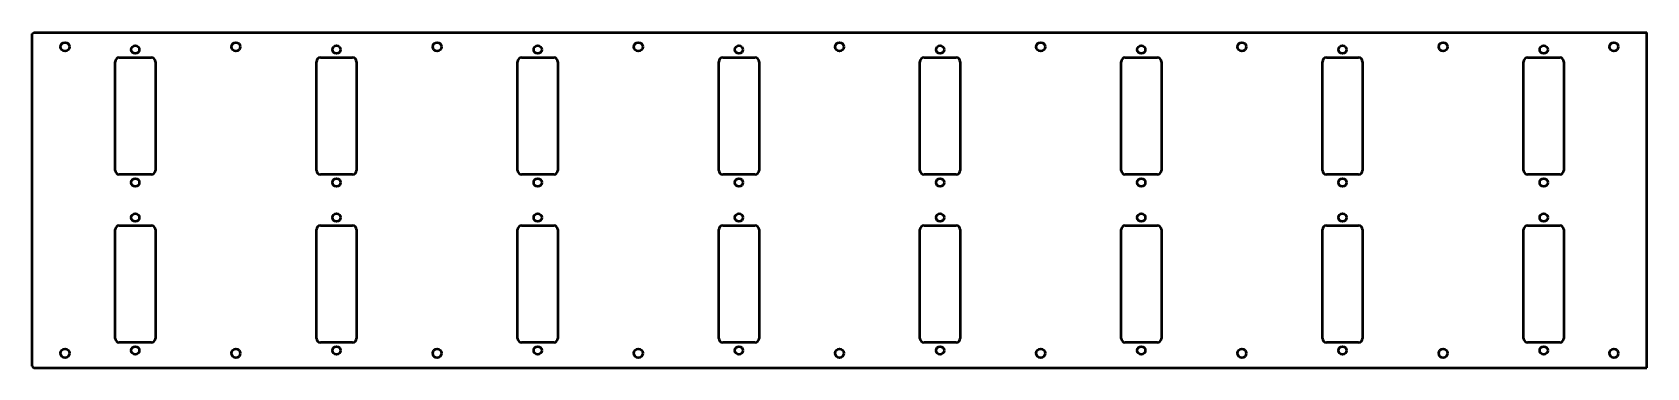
# Model space of a CAD drawing. Header units: millimetres. Extents: x 0 to 2006, y -209 to 207.
import ezdxf

# ---------------------------------------------------------------- set-up
doc = ezdxf.new("R2010")
doc.units = ezdxf.units.MM
doc.layers.add('IV_INTERIOR_PROFILES', color=7, linetype='Continuous', lineweight=50)
doc.layers.add('IV_OUTER_PROFILE', color=7, linetype='Continuous', lineweight=50)

msp = doc.modelspace()

# ---------------------------------------------------------------- linework, layer by layer
at = {"layer": 'IV_INTERIOR_PROFILES'}
for p, q in [((103, 35.6), (103, 170.6)), ((108, 175.6), (148, 175.6)), ((153, 170.6), (153, 35.6)), ((353, 35.6), (353, 170.6)), ((358, 175.6), (398, 175.6)), ((403, 170.6), (403, 35.6)), ((603, 35.6), (603, 170.6)), ((608, 175.6), (648, 175.6)), ((653, 170.6), (653, 35.6)), ((853, 35.6), (853, 170.6)), ((858, 175.6), (898, 175.6)), ((903, 170.6), (903, 35.6)), ((1103, 35.6), (1103, 170.6)), ((1108, 175.6), (1148, 175.6)), ((1153, 170.6), (1153, 35.6)), ((1353, 35.6), (1353, 170.6)), ((1358, 175.6), (1398, 175.6)), ((1403, 170.6), (1403, 35.6)), ((1603, 35.6), (1603, 170.6)), ((1608, 175.6), (1648, 175.6)), ((1653, 170.6), (1653, 35.6)), ((1853, 35.6), (1853, 170.6)), ((1858, 175.6), (1898, 175.6)), ((1903, 170.6), (1903, 35.6)), ((148, 30.6), (108, 30.6)), ((398, 30.6), (358, 30.6)), ((648, 30.6), (608, 30.6)), ((898, 30.6), (858, 30.6)), ((1148, 30.6), (1108, 30.6)), ((1398, 30.6), (1358, 30.6)), ((1648, 30.6), (1608, 30.6)), ((1898, 30.6), (1858, 30.6)), ((103, -172.9), (103, -37.9)), ((108, -32.9), (148, -32.9)), ((153, -37.9), (153, -172.9)), ((353, -172.9), (353, -37.9)), ((358, -32.9), (398, -32.9)), ((403, -37.9), (403, -172.9)), ((603, -172.9), (603, -37.9)), ((608, -32.9), (648, -32.9)), ((653, -37.9), (653, -172.9)), ((853, -172.9), (853, -37.9)), ((858, -32.9), (898, -32.9)), ((903, -37.9), (903, -172.9)), ((1103, -172.9), (1103, -37.9)), ((1108, -32.9), (1148, -32.9)), ((1153, -37.9), (1153, -172.9)), ((1353, -172.9), (1353, -37.9)), ((1358, -32.9), (1398, -32.9)), ((1403, -37.9), (1403, -172.9)), ((1603, -172.9), (1603, -37.9)), ((1608, -32.9), (1648, -32.9)), ((1653, -37.9), (1653, -172.9)), ((1853, -172.9), (1853, -37.9)), ((1858, -32.9), (1898, -32.9)), ((1903, -37.9), (1903, -172.9)), ((148, -177.9), (108, -177.9)), ((398, -177.9), (358, -177.9)), ((648, -177.9), (608, -177.9)), ((898, -177.9), (858, -177.9)), ((1148, -177.9), (1108, -177.9)), ((1398, -177.9), (1358, -177.9)), ((1648, -177.9), (1608, -177.9)), ((1898, -177.9), (1858, -177.9))]:
    msp.add_line(p, q, dxfattribs=at)
for centre, radius in [((40.7, 189.1), 5.5), ((128, 185.6), 5), ((253, 189.1), 5.5), ((378, 185.6), 5), ((503, 189.1), 5.5), ((628, 185.6), 5), ((753, 189.1), 5.5), ((878, 185.6), 5), ((1003, 189.1), 5.5), ((1128, 185.6), 5), ((1253, 189.1), 5.5), ((1378, 185.6), 5), ((1503, 189.1), 5.5), ((1628, 185.6), 5), ((1753, 189.1), 5.5), ((1878, 185.6), 5), ((1965.2, 189.1), 5.5), ((128, 20.6), 5), ((378, 20.6), 5), ((628, 20.6), 5), ((878, 20.6), 5), ((1128, 20.6), 5), ((1378, 20.6), 5), ((1628, 20.6), 5), ((1878, 20.6), 5), ((128, -22.9), 5), ((378, -22.9), 5), ((628, -22.9), 5), ((878, -22.9), 5), ((1128, -22.9), 5), ((1378, -22.9), 5), ((1628, -22.9), 5), ((1878, -22.9), 5), ((40.7, -191.4), 5.5), ((128, -187.9), 5), ((253, -191.4), 5.5), ((378, -187.9), 5), ((503, -191.4), 5.5), ((628, -187.9), 5), ((753, -191.4), 5.5), ((878, -187.9), 5), ((1003, -191.4), 5.5), ((1128, -187.9), 5), ((1253, -191.4), 5.5), ((1378, -187.9), 5), ((1503, -191.4), 5.5), ((1628, -187.9), 5), ((1753, -191.4), 5.5), ((1878, -187.9), 5), ((1965.2, -191.4), 5.5)]:
    msp.add_circle(centre, radius, dxfattribs=at)
for centre, start, end in [((108, 170.6), 90, 180), ((148, 170.6), 0, 90), ((358, 170.6), 90, 180), ((398, 170.6), 0, 90), ((608, 170.6), 90, 180), ((648, 170.6), 0, 90), ((858, 170.6), 90, 180), ((898, 170.6), 0, 90), ((1108, 170.6), 90, 180), ((1148, 170.6), 0, 90), ((1358, 170.6), 90, 180), ((1398, 170.6), 0, 90), ((1608, 170.6), 90, 180), ((1648, 170.6), 0, 90), ((1858, 170.6), 90, 180), ((1898, 170.6), 0, 90), ((108, 35.6), 180, 270), ((148, 35.6), 270, 360), ((358, 35.6), 180, 270), ((398, 35.6), 270, 0), ((608, 35.6), 180, 270), ((648, 35.6), 270, 0), ((858, 35.6), 180, 270), ((898, 35.6), 270, 0), ((1108, 35.6), 180, 270), ((1148, 35.6), 270, 0), ((1358, 35.6), 180, 270), ((1398, 35.6), 270, 0), ((1608, 35.6), 180, 270), ((1648, 35.6), 270, 0), ((1858, 35.6), 180, 270), ((1898, 35.6), 270, 0), ((108, -37.9), 90, 180), ((148, -37.9), 360, 90), ((358, -37.9), 90, 180), ((398, -37.9), 360, 90), ((608, -37.9), 90, 180), ((648, -37.9), 360, 90), ((858, -37.9), 90, 180), ((898, -37.9), 360, 90), ((1108, -37.9), 90, 180), ((1148, -37.9), 360, 90), ((1358, -37.9), 90, 180), ((1398, -37.9), 360, 90), ((1608, -37.9), 90, 180), ((1648, -37.9), 360, 90), ((1858, -37.9), 90, 180), ((1898, -37.9), 360, 90), ((108, -172.9), 180, 270), ((148, -172.9), 270, 0), ((358, -172.9), 180, 270), ((398, -172.9), 270, 0), ((608, -172.9), 180, 270), ((648, -172.9), 270, 0), ((858, -172.9), 180, 270), ((898, -172.9), 270, 0), ((1108, -172.9), 180, 270), ((1148, -172.9), 270, 0), ((1358, -172.9), 180, 270), ((1398, -172.9), 270, 0), ((1608, -172.9), 180, 270), ((1648, -172.9), 270, 0), ((1858, -172.9), 180, 270), ((1898, -172.9), 270, 0)]:
    msp.add_arc(centre, 5, start, end, dxfattribs=at)
at = {"layer": 'IV_OUTER_PROFILE'}
for p, q in [((0, 205), (2, 207)), ((0, -207.3), (0, 205)), ((2, 207), (2006, 207)), ((2006, -209.3), (2006, 207)), ((2, -209.3), (2006, -209.3))]:
    msp.add_line(p, q, dxfattribs=at)
msp.add_arc((2, -207.3), 2, 180, 270, dxfattribs=at)

doc.saveas('drawing.dxf')
